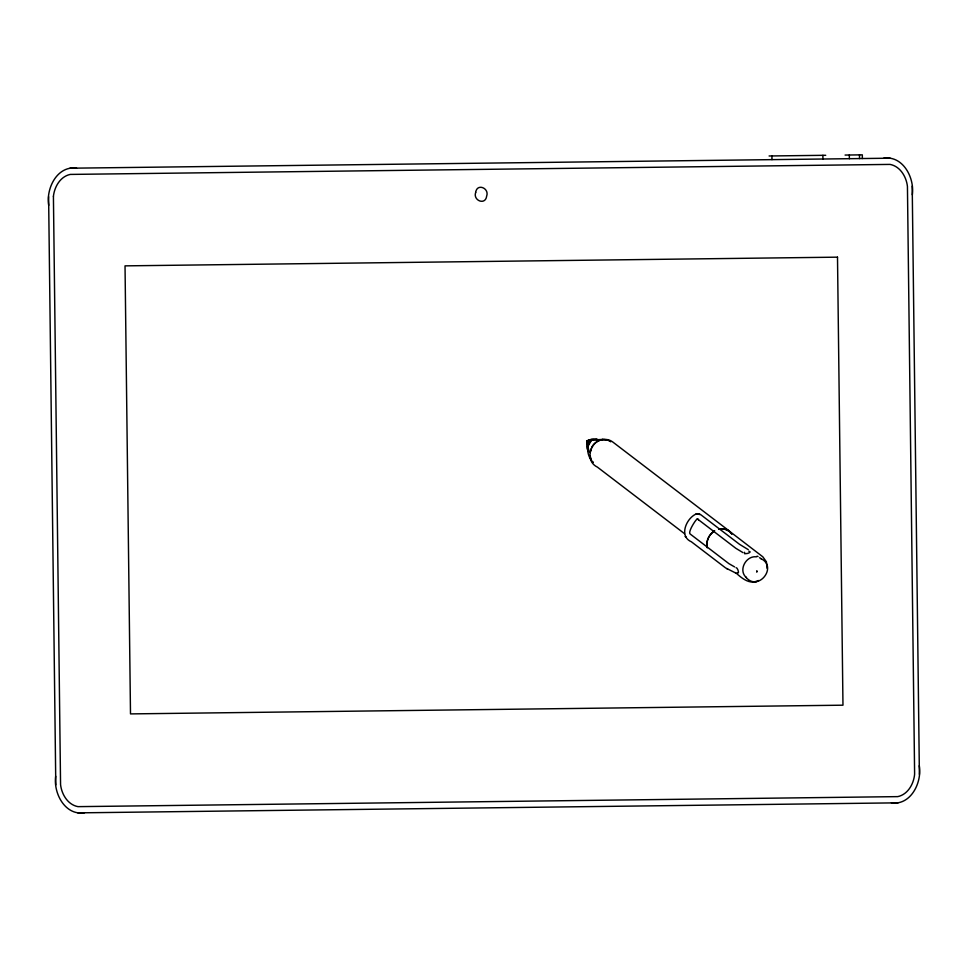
<?xml version="1.0" encoding="UTF-8"?>
<svg xmlns="http://www.w3.org/2000/svg" width="968" height="968" viewBox="0 0 968 968"><rect width="100%" height="100%" fill="white"/><g stroke="black" fill="none" stroke-linecap="round" stroke-linejoin="round"><path stroke-width="1.45" d="M55.684 776.288C53.288 793.107 65.001 815.83 84.446 812.781M912.316 194.762C914.712 177.943 902.999 155.219 883.554 158.268M767.08 568.313L766.414 561.815L762.845 556.83L728.251 530.283L724.33 528.806L718.873 529.012M590.141 452.564L591.436 448.184M595.393 439.218C587.951 437.004 583.982 446.599 588.919 451.632M591.823 447.095C595.562 439.883 605.823 436.895 612.502 441.795L728.989 530.779L731.808 533.84M587.661 442.086L588.81 440.706M744.573 552.292L744.646 553.744L747.139 553.514A3.146 0.678 -16.3 0 0 747.937 553.297A3.122 0.617 -16.5 0 0 749.244 552.752L750.176 551.929L748.833 551.155M590.94 441.166L587.842 446.587L589.149 451.596M736.079 567.684C737.64 567.321 739.721 574.653 737.568 572.632M714.493 530.972C709.205 534.275 705.938 540.858 707.172 547.077M714.65 530.803C709.012 534.227 705.599 541.342 707.257 547.84M758.404 580.497C750.019 585.362 741.367 577.908 735.571 572.56M592.501 439.956L602.64 439.436M696.694 513.79C686.699 517.481 678.338 536.212 691.358 541.765L725.589 567.913L735.801 573.08M697.71 519.066C697.759 516.367 687.703 531.505 689.99 533.876L728.94 563.666L734.591 566.909M718.716 529.133L724.185 528.891L729.799 531.626M696.573 513.814L700.784 514.71L739.54 544.318L748.276 549.642M696.077 513.911L697.202 513.693M745.808 577.025C757.823 592.356 778.381 566.812 760.751 558.524M589.137 440.186L587.612 440.718L586.971 442.787M754.919 581.623L756.553 581.587M769.088 155.981L825.728 155.291M845.076 155.061L862.319 154.844L862.355 158.534M69.95 168.214L890.173 158.195M77.827 812.866L898.05 802.835M596.155 439.23L597.171 439.266M602.084 439.411L607.045 439.859M756.456 556.842C745.989 555.366 737.87 570.515 746.425 577.606M590.093 439.908L587.044 441.347L587.189 444.239M76.581 168.129C57.051 165.564 45.895 188.554 48.715 205.313M891.419 802.92C910.948 805.497 922.105 782.495 919.285 765.736M595.998 439.23L598.248 439.835M607.093 440.016C591.884 436.169 582.809 460.163 597.341 467.072L684.497 533.658M589.161 439.992L586.693 440.876L587.116 443.259M698.92 513.802L699.937 514.165M608.037 440.174L609.017 440.73M598.26 440.053C585.386 436.386 585.519 454.21 591.896 460.816M743.013 552.643L735.91 548.348L697.517 519.005M608.993 440.573L609.888 441.069M759.553 557.737L761.271 558.814M727.029 568.857L727.73 569.281M609.913 441.214L610.76 441.795M698.509 519.768L697.42 518.933M592.501 461.651L593.178 462.414M592.343 461.651L593.021 462.426M730.538 532.364L731.808 534.046M591.363 459.921L590.117 455.88M587.879 449.709L588.302 451.1M912.207 186.146L919.394 774.352M859.487 154.88L859.524 158.571M849.323 155.001L849.372 158.691M822.897 155.328L822.933 159.018M771.932 155.957L771.968 159.635M48.606 196.698L55.793 784.903M757.012 556.164A11.967 10.43 -52.6 0 1 758.053 556.588M53.421 196.274L60.56 784.564C61.625 794.256 67.748 804.735 77.972 806.646L897.76 796.628C907.923 794.462 913.792 783.838 914.615 774.134L907.44 186.485C906.375 176.793 900.252 166.327 890.028 164.403L70.24 174.422C60.282 176.527 54.486 186.788 53.421 196.274M475.675 192.451C472.759 200.497 485.44 205.712 486.662 196.129C489.578 188.082 476.897 182.879 475.675 192.451M756.891 571.047L756.831 572.161A1.537 1.331 -52.6 0 1 756.891 571.047M837.501 257.161L125.029 265.861L130.498 713.9L842.971 705.188L837.501 257.161M685.38 536.466L685.683 537.034L685.38 536.466"/></g></svg>
